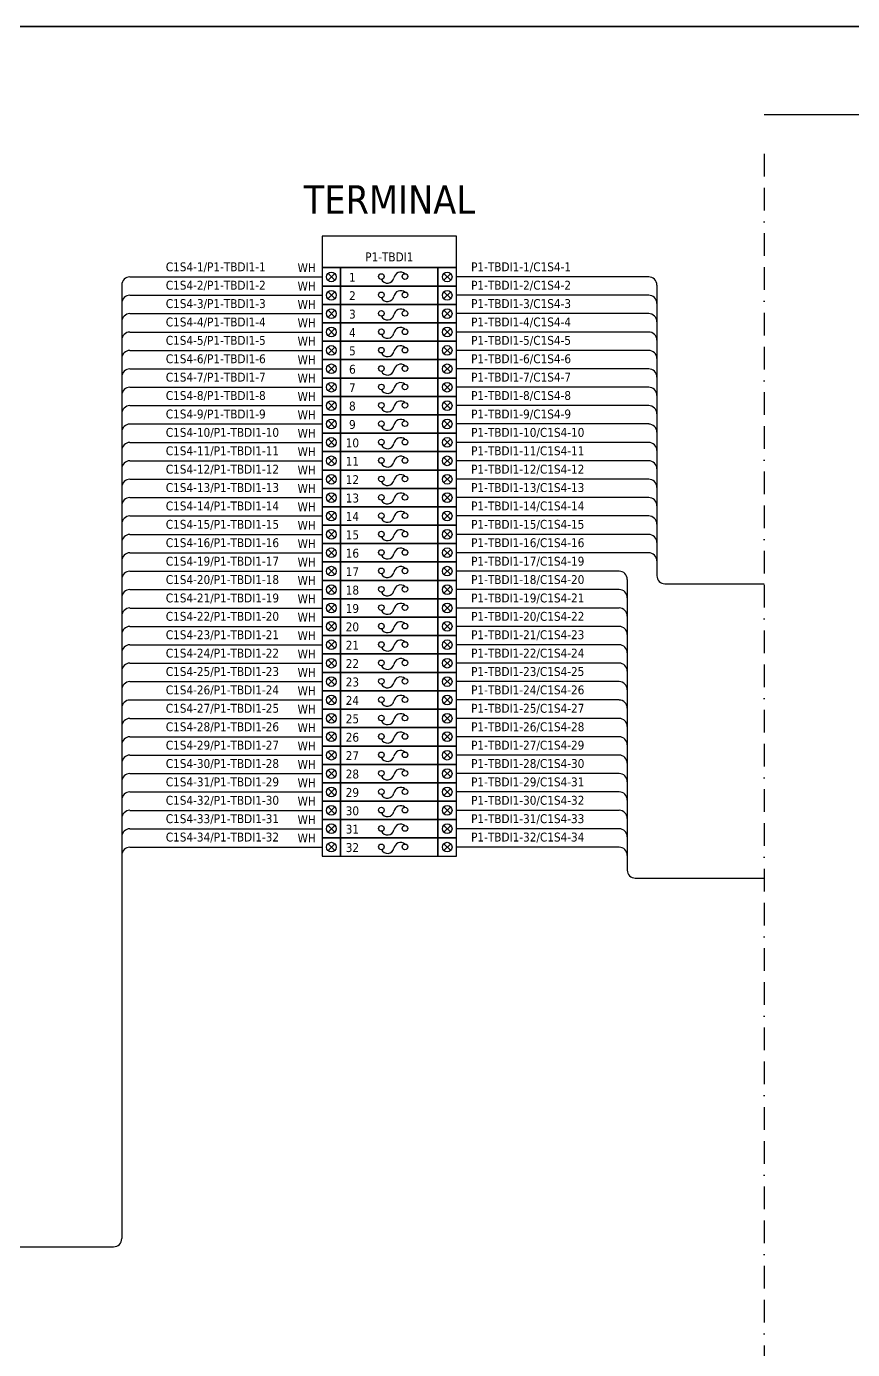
# Model space of a CAD drawing. Header units: millimetres. Extents: x 0 to 62600, y 0 to 14837.
# Drawn here: x 18065 to 18990, y 13239 to 14721 of the extents above; entities that cross this region are included whole.
import ezdxf
from ezdxf.enums import TextEntityAlignment as Align

# ---------------------------------------------------------------- set-up
doc = ezdxf.new("R2010")
doc.units = ezdxf.units.MM
doc.linetypes.add('BORDERX2', pattern=[88.9, 25.4, -12.7, 25.4, -12.7, 0, -12.7])
doc.layers.add('HELPPOINT', color=7, linetype='Continuous')
doc.layers.add('x01001-FrameArea', color=2, linetype='BORDERX2')
doc.layers.add('IE-WIRE', color=7, linetype='Continuous', lineweight=25)
doc.layers.add('power', color=7, linetype='Continuous', lineweight=25)
doc.styles.add('Tahoma', font='')
doc.styles.get('Tahoma').set_extended_font_data('Tahoma')

msp = doc.modelspace()

# ---------------------------------------------------------------- linework, layer by layer
msp.add_line((18891.4, 14622.6), (19668.1, 14622.6))
at = {"color": 1, "ltscale": 25.4}
for p, q in [((18410.4, 14444.4), (18402.8, 14436.7)), ((18402.8, 14444.4), (18410.4, 14436.7)), ((18532.5, 14444.4), (18540.2, 14436.7)), ((18540.2, 14444.4), (18532.5, 14436.7)), ((18410.4, 14423.8), (18402.8, 14416.1)), ((18402.8, 14423.8), (18410.4, 14416.1)), ((18532.5, 14423.8), (18540.2, 14416.1)), ((18540.2, 14423.8), (18532.5, 14416.1)), ((18410.4, 14403.2), (18402.8, 14395.5)), ((18402.8, 14403.2), (18410.4, 14395.5)), ((18532.5, 14403.2), (18540.2, 14395.5)), ((18540.2, 14403.2), (18532.5, 14395.5)), ((18410.4, 14382.5), (18402.8, 14374.9)), ((18402.8, 14382.5), (18410.4, 14374.9)), ((18532.5, 14382.5), (18540.2, 14374.9)), ((18540.2, 14382.5), (18532.5, 14374.9)), ((18410.4, 14361.9), (18402.8, 14354.3)), ((18402.8, 14361.9), (18410.4, 14354.3)), ((18532.5, 14361.9), (18540.2, 14354.3)), ((18540.2, 14361.9), (18532.5, 14354.3)), ((18410.4, 14341.3), (18402.8, 14333.7)), ((18402.8, 14341.3), (18410.4, 14333.7)), ((18532.5, 14341.3), (18540.2, 14333.7)), ((18540.2, 14341.3), (18532.5, 14333.7)), ((18410.4, 14320.7), (18402.8, 14313)), ((18402.8, 14320.7), (18410.4, 14313)), ((18532.5, 14320.7), (18540.2, 14313)), ((18540.2, 14320.7), (18532.5, 14313)), ((18410.4, 14300.1), (18402.8, 14292.4)), ((18402.8, 14300.1), (18410.4, 14292.4)), ((18532.5, 14300.1), (18540.2, 14292.4)), ((18540.2, 14300.1), (18532.5, 14292.4)), ((18410.4, 14279.5), (18402.8, 14271.8)), ((18402.8, 14279.5), (18410.4, 14271.8)), ((18532.5, 14279.5), (18540.2, 14271.8)), ((18540.2, 14279.5), (18532.5, 14271.8)), ((18410.4, 14258.9), (18402.8, 14251.2)), ((18402.8, 14258.9), (18410.4, 14251.2)), ((18532.5, 14258.9), (18540.2, 14251.2)), ((18540.2, 14258.9), (18532.5, 14251.2)), ((18410.4, 14238.3), (18402.8, 14230.6)), ((18402.8, 14238.3), (18410.4, 14230.6)), ((18532.5, 14238.3), (18540.2, 14230.6)), ((18540.2, 14238.3), (18532.5, 14230.6)), ((18410.4, 14217.7), (18402.8, 14210)), ((18402.8, 14217.7), (18410.4, 14210)), ((18532.5, 14217.7), (18540.2, 14210)), ((18540.2, 14217.7), (18532.5, 14210)), ((18410.4, 14197), (18402.8, 14189.4)), ((18402.8, 14197), (18410.4, 14189.4)), ((18532.5, 14197), (18540.2, 14189.4)), ((18540.2, 14197), (18532.5, 14189.4)), ((18410.4, 14176.4), (18402.8, 14168.8)), ((18402.8, 14176.4), (18410.4, 14168.8)), ((18532.5, 14176.4), (18540.2, 14168.8)), ((18540.2, 14176.4), (18532.5, 14168.8)), ((18410.4, 14155.8), (18402.8, 14148.1)), ((18402.8, 14155.8), (18410.4, 14148.1)), ((18532.5, 14155.8), (18540.2, 14148.1)), ((18540.2, 14155.8), (18532.5, 14148.1)), ((18410.4, 14135.2), (18402.8, 14127.5)), ((18402.8, 14135.2), (18410.4, 14127.5)), ((18532.5, 14135.2), (18540.2, 14127.5)), ((18540.2, 14135.2), (18532.5, 14127.5)), ((18410.4, 14114.6), (18402.8, 14106.9)), ((18402.8, 14114.6), (18410.4, 14106.9)), ((18532.5, 14114.6), (18540.2, 14106.9)), ((18540.2, 14114.6), (18532.5, 14106.9)), ((18410.4, 14094), (18402.8, 14086.3)), ((18402.8, 14094), (18410.4, 14086.3)), ((18532.5, 14094), (18540.2, 14086.3)), ((18540.2, 14094), (18532.5, 14086.3)), ((18410.4, 14073.4), (18402.8, 14065.7)), ((18402.8, 14073.4), (18410.4, 14065.7)), ((18532.5, 14073.4), (18540.2, 14065.7)), ((18540.2, 14073.4), (18532.5, 14065.7)), ((18410.4, 14052.8), (18402.8, 14045.1)), ((18402.8, 14052.8), (18410.4, 14045.1)), ((18532.5, 14052.8), (18540.2, 14045.1)), ((18540.2, 14052.8), (18532.5, 14045.1)), ((18410.4, 14032.1), (18402.8, 14024.5)), ((18402.8, 14032.1), (18410.4, 14024.5)), ((18532.5, 14032.1), (18540.2, 14024.5)), ((18540.2, 14032.1), (18532.5, 14024.5)), ((18410.4, 14011.5), (18402.8, 14003.9)), ((18402.8, 14011.5), (18410.4, 14003.9)), ((18532.5, 14011.5), (18540.2, 14003.9)), ((18540.2, 14011.5), (18532.5, 14003.9)), ((18410.4, 13990.9), (18402.8, 13983.3)), ((18402.8, 13990.9), (18410.4, 13983.3)), ((18532.5, 13990.9), (18540.2, 13983.3)), ((18540.2, 13990.9), (18532.5, 13983.3)), ((18410.4, 13970.3), (18402.8, 13962.6)), ((18402.8, 13970.3), (18410.4, 13962.6)), ((18532.5, 13970.3), (18540.2, 13962.6)), ((18540.2, 13970.3), (18532.5, 13962.6)), ((18410.4, 13949.7), (18402.8, 13942)), ((18402.8, 13949.7), (18410.4, 13942)), ((18532.5, 13949.7), (18540.2, 13942)), ((18540.2, 13949.7), (18532.5, 13942)), ((18410.4, 13929.1), (18402.8, 13921.4)), ((18402.8, 13929.1), (18410.4, 13921.4)), ((18532.5, 13929.1), (18540.2, 13921.4)), ((18540.2, 13929.1), (18532.5, 13921.4)), ((18410.4, 13908.5), (18402.8, 13900.8)), ((18402.8, 13908.5), (18410.4, 13900.8)), ((18532.5, 13908.5), (18540.2, 13900.8)), ((18540.2, 13908.5), (18532.5, 13900.8)), ((18410.4, 13887.9), (18402.8, 13880.2)), ((18402.8, 13887.9), (18410.4, 13880.2)), ((18532.5, 13887.9), (18540.2, 13880.2)), ((18540.2, 13887.9), (18532.5, 13880.2)), ((18410.4, 13867.3), (18402.8, 13859.6)), ((18402.8, 13867.3), (18410.4, 13859.6)), ((18532.5, 13867.3), (18540.2, 13859.6)), ((18540.2, 13867.3), (18532.5, 13859.6)), ((18410.4, 13846.6), (18402.8, 13839)), ((18402.8, 13846.6), (18410.4, 13839)), ((18532.5, 13846.6), (18540.2, 13839)), ((18540.2, 13846.6), (18532.5, 13839)), ((18410.4, 13826), (18402.8, 13818.4)), ((18402.8, 13826), (18410.4, 13818.4)), ((18532.5, 13826), (18540.2, 13818.4)), ((18540.2, 13826), (18532.5, 13818.4)), ((18410.4, 13805.4), (18402.8, 13797.7)), ((18402.8, 13805.4), (18410.4, 13797.7)), ((18532.5, 13805.4), (18540.2, 13797.7)), ((18540.2, 13805.4), (18532.5, 13797.7))]:
    msp.add_line(p, q, dxfattribs=at)
at = {"color": 4, "ltscale": 25.4}
msp.add_lwpolyline([(18396.3, 14450.9), (18546.6, 14450.9), (18546.6, 14486.1), (18396.3, 14486.1)], close=True, dxfattribs=at)
at = {"color": 1, "ltscale": 25.4}
for points in [[(18396.3, 14430.2), (18416.9, 14430.2), (18416.9, 14450.9), (18396.3, 14450.9)], [(18416.9, 14430.2), (18526, 14430.2), (18526, 14450.9), (18416.9, 14450.9)], [(18526, 14430.2), (18546.6, 14430.2), (18546.6, 14450.9), (18526, 14450.9)], [(18396.3, 14409.6), (18416.9, 14409.6), (18416.9, 14430.2), (18396.3, 14430.2)], [(18416.9, 14409.6), (18526, 14409.6), (18526, 14430.2), (18416.9, 14430.2)], [(18526, 14409.6), (18546.6, 14409.6), (18546.6, 14430.2), (18526, 14430.2)], [(18396.3, 14389), (18416.9, 14389), (18416.9, 14409.6), (18396.3, 14409.6)], [(18416.9, 14389), (18526, 14389), (18526, 14409.6), (18416.9, 14409.6)], [(18526, 14389), (18546.6, 14389), (18546.6, 14409.6), (18526, 14409.6)], [(18396.3, 14368.4), (18416.9, 14368.4), (18416.9, 14389), (18396.3, 14389)], [(18416.9, 14368.4), (18526, 14368.4), (18526, 14389), (18416.9, 14389)], [(18526, 14368.4), (18546.6, 14368.4), (18546.6, 14389), (18526, 14389)], [(18396.3, 14347.8), (18416.9, 14347.8), (18416.9, 14368.4), (18396.3, 14368.4)], [(18416.9, 14347.8), (18526, 14347.8), (18526, 14368.4), (18416.9, 14368.4)], [(18526, 14347.8), (18546.6, 14347.8), (18546.6, 14368.4), (18526, 14368.4)], [(18396.3, 14327.2), (18416.9, 14327.2), (18416.9, 14347.8), (18396.3, 14347.8)], [(18416.9, 14327.2), (18526, 14327.2), (18526, 14347.8), (18416.9, 14347.8)], [(18526, 14327.2), (18546.6, 14327.2), (18546.6, 14347.8), (18526, 14347.8)], [(18396.3, 14306.6), (18416.9, 14306.6), (18416.9, 14327.2), (18396.3, 14327.2)], [(18416.9, 14306.6), (18526, 14306.6), (18526, 14327.2), (18416.9, 14327.2)], [(18526, 14306.6), (18546.6, 14306.6), (18546.6, 14327.2), (18526, 14327.2)], [(18396.3, 14286), (18416.9, 14286), (18416.9, 14306.6), (18396.3, 14306.6)], [(18416.9, 14286), (18526, 14286), (18526, 14306.6), (18416.9, 14306.6)], [(18526, 14286), (18546.6, 14286), (18546.6, 14306.6), (18526, 14306.6)], [(18396.3, 14265.3), (18416.9, 14265.3), (18416.9, 14286), (18396.3, 14286)], [(18416.9, 14265.3), (18526, 14265.3), (18526, 14286), (18416.9, 14286)], [(18526, 14265.3), (18546.6, 14265.3), (18546.6, 14286), (18526, 14286)], [(18396.3, 14244.7), (18416.9, 14244.7), (18416.9, 14265.3), (18396.3, 14265.3)], [(18416.9, 14244.7), (18526, 14244.7), (18526, 14265.3), (18416.9, 14265.3)], [(18526, 14244.7), (18546.6, 14244.7), (18546.6, 14265.3), (18526, 14265.3)], [(18396.3, 14224.1), (18416.9, 14224.1), (18416.9, 14244.7), (18396.3, 14244.7)], [(18416.9, 14224.1), (18526, 14224.1), (18526, 14244.7), (18416.9, 14244.7)], [(18526, 14224.1), (18546.6, 14224.1), (18546.6, 14244.7), (18526, 14244.7)], [(18396.3, 14203.5), (18416.9, 14203.5), (18416.9, 14224.1), (18396.3, 14224.1)], [(18416.9, 14203.5), (18526, 14203.5), (18526, 14224.1), (18416.9, 14224.1)], [(18526, 14203.5), (18546.6, 14203.5), (18546.6, 14224.1), (18526, 14224.1)], [(18396.3, 14182.9), (18416.9, 14182.9), (18416.9, 14203.5), (18396.3, 14203.5)], [(18416.9, 14182.9), (18526, 14182.9), (18526, 14203.5), (18416.9, 14203.5)], [(18526, 14182.9), (18546.6, 14182.9), (18546.6, 14203.5), (18526, 14203.5)], [(18396.3, 14162.3), (18416.9, 14162.3), (18416.9, 14182.9), (18396.3, 14182.9)], [(18416.9, 14162.3), (18526, 14162.3), (18526, 14182.9), (18416.9, 14182.9)], [(18526, 14162.3), (18546.6, 14162.3), (18546.6, 14182.9), (18526, 14182.9)], [(18396.3, 14141.7), (18416.9, 14141.7), (18416.9, 14162.3), (18396.3, 14162.3)], [(18416.9, 14141.7), (18526, 14141.7), (18526, 14162.3), (18416.9, 14162.3)], [(18526, 14141.7), (18546.6, 14141.7), (18546.6, 14162.3), (18526, 14162.3)], [(18396.3, 14121.1), (18416.9, 14121.1), (18416.9, 14141.7), (18396.3, 14141.7)], [(18416.9, 14121.1), (18526, 14121.1), (18526, 14141.7), (18416.9, 14141.7)], [(18526, 14121.1), (18546.6, 14121.1), (18546.6, 14141.7), (18526, 14141.7)], [(18396.3, 14100.5), (18416.9, 14100.5), (18416.9, 14121.1), (18396.3, 14121.1)], [(18416.9, 14100.5), (18526, 14100.5), (18526, 14121.1), (18416.9, 14121.1)], [(18526, 14100.5), (18546.6, 14100.5), (18546.6, 14121.1), (18526, 14121.1)], [(18396.3, 14079.8), (18416.9, 14079.8), (18416.9, 14100.5), (18396.3, 14100.5)], [(18416.9, 14079.8), (18526, 14079.8), (18526, 14100.5), (18416.9, 14100.5)], [(18526, 14079.8), (18546.6, 14079.8), (18546.6, 14100.5), (18526, 14100.5)], [(18396.3, 14059.2), (18416.9, 14059.2), (18416.9, 14079.8), (18396.3, 14079.8)], [(18416.9, 14059.2), (18526, 14059.2), (18526, 14079.8), (18416.9, 14079.8)], [(18526, 14059.2), (18546.6, 14059.2), (18546.6, 14079.8), (18526, 14079.8)], [(18396.3, 14038.6), (18416.9, 14038.6), (18416.9, 14059.2), (18396.3, 14059.2)], [(18416.9, 14038.6), (18526, 14038.6), (18526, 14059.2), (18416.9, 14059.2)], [(18526, 14038.6), (18546.6, 14038.6), (18546.6, 14059.2), (18526, 14059.2)], [(18396.3, 14018), (18416.9, 14018), (18416.9, 14038.6), (18396.3, 14038.6)], [(18416.9, 14018), (18526, 14018), (18526, 14038.6), (18416.9, 14038.6)], [(18526, 14018), (18546.6, 14018), (18546.6, 14038.6), (18526, 14038.6)], [(18396.3, 13997.4), (18416.9, 13997.4), (18416.9, 14018), (18396.3, 14018)], [(18416.9, 13997.4), (18526, 13997.4), (18526, 14018), (18416.9, 14018)], [(18526, 13997.4), (18546.6, 13997.4), (18546.6, 14018), (18526, 14018)], [(18396.3, 13976.8), (18416.9, 13976.8), (18416.9, 13997.4), (18396.3, 13997.4)], [(18416.9, 13976.8), (18526, 13976.8), (18526, 13997.4), (18416.9, 13997.4)], [(18526, 13976.8), (18546.6, 13976.8), (18546.6, 13997.4), (18526, 13997.4)], [(18396.3, 13956.2), (18416.9, 13956.2), (18416.9, 13976.8), (18396.3, 13976.8)], [(18416.9, 13956.2), (18526, 13956.2), (18526, 13976.8), (18416.9, 13976.8)], [(18526, 13956.2), (18546.6, 13956.2), (18546.6, 13976.8), (18526, 13976.8)], [(18396.3, 13935.6), (18416.9, 13935.6), (18416.9, 13956.2), (18396.3, 13956.2)], [(18416.9, 13935.6), (18526, 13935.6), (18526, 13956.2), (18416.9, 13956.2)], [(18526, 13935.6), (18546.6, 13935.6), (18546.6, 13956.2), (18526, 13956.2)], [(18396.3, 13914.9), (18416.9, 13914.9), (18416.9, 13935.6), (18396.3, 13935.6)], [(18416.9, 13914.9), (18526, 13914.9), (18526, 13935.6), (18416.9, 13935.6)], [(18526, 13914.9), (18546.6, 13914.9), (18546.6, 13935.6), (18526, 13935.6)], [(18396.3, 13894.3), (18416.9, 13894.3), (18416.9, 13914.9), (18396.3, 13914.9)], [(18416.9, 13894.3), (18526, 13894.3), (18526, 13914.9), (18416.9, 13914.9)], [(18526, 13894.3), (18546.6, 13894.3), (18546.6, 13914.9), (18526, 13914.9)], [(18396.3, 13873.7), (18416.9, 13873.7), (18416.9, 13894.3), (18396.3, 13894.3)], [(18416.9, 13873.7), (18526, 13873.7), (18526, 13894.3), (18416.9, 13894.3)], [(18526, 13873.7), (18546.6, 13873.7), (18546.6, 13894.3), (18526, 13894.3)], [(18396.3, 13853.1), (18416.9, 13853.1), (18416.9, 13873.7), (18396.3, 13873.7)], [(18416.9, 13853.1), (18526, 13853.1), (18526, 13873.7), (18416.9, 13873.7)], [(18526, 13853.1), (18546.6, 13853.1), (18546.6, 13873.7), (18526, 13873.7)], [(18396.3, 13832.5), (18416.9, 13832.5), (18416.9, 13853.1), (18396.3, 13853.1)], [(18416.9, 13832.5), (18526, 13832.5), (18526, 13853.1), (18416.9, 13853.1)], [(18526, 13832.5), (18546.6, 13832.5), (18546.6, 13853.1), (18526, 13853.1)], [(18396.3, 13811.9), (18416.9, 13811.9), (18416.9, 13832.5), (18396.3, 13832.5)], [(18416.9, 13811.9), (18526, 13811.9), (18526, 13832.5), (18416.9, 13832.5)], [(18526, 13811.9), (18546.6, 13811.9), (18546.6, 13832.5), (18526, 13832.5)], [(18396.3, 13791.3), (18416.9, 13791.3), (18416.9, 13811.9), (18396.3, 13811.9)], [(18416.9, 13791.3), (18526, 13791.3), (18526, 13811.9), (18416.9, 13811.9)], [(18526, 13791.3), (18546.6, 13791.3), (18546.6, 13811.9), (18526, 13811.9)]]:
    msp.add_lwpolyline(points, close=True, dxfattribs=at)
for centre in [(18406.6, 14440.5), (18536.3, 14440.5), (18406.6, 14419.9), (18536.3, 14419.9), (18406.6, 14399.3), (18536.3, 14399.3), (18406.6, 14378.7), (18536.3, 14378.7), (18406.6, 14358.1), (18536.3, 14358.1), (18406.6, 14337.5), (18536.3, 14337.5), (18406.6, 14316.9), (18536.3, 14316.9), (18406.6, 14296.3), (18536.3, 14296.3), (18406.6, 14275.7), (18536.3, 14275.7), (18406.6, 14255), (18536.3, 14255), (18406.6, 14234.4), (18536.3, 14234.4), (18406.6, 14213.8), (18536.3, 14213.8), (18406.6, 14193.2), (18536.3, 14193.2), (18406.6, 14172.6), (18536.3, 14172.6), (18406.6, 14152), (18536.3, 14152), (18406.6, 14131.4), (18536.3, 14131.4), (18406.6, 14110.8), (18536.3, 14110.8), (18406.6, 14090.1), (18536.3, 14090.1), (18406.6, 14069.5), (18536.3, 14069.5), (18406.6, 14048.9), (18536.3, 14048.9), (18406.6, 14028.3), (18536.3, 14028.3), (18406.6, 14007.7), (18536.3, 14007.7), (18406.6, 13987.1), (18536.3, 13987.1), (18406.6, 13966.5), (18536.3, 13966.5), (18406.6, 13945.9), (18536.3, 13945.9), (18406.6, 13925.3), (18536.3, 13925.3), (18406.6, 13904.6), (18536.3, 13904.6), (18406.6, 13884), (18536.3, 13884), (18406.6, 13863.4), (18536.3, 13863.4), (18406.6, 13842.8), (18536.3, 13842.8), (18406.6, 13822.2), (18536.3, 13822.2), (18406.6, 13801.6), (18536.3, 13801.6)]:
    msp.add_circle(centre, 5.42, dxfattribs=at)
at = {"layer": 'HELPPOINT', "color": 4, "lineweight": 35}
msp.add_line((16773.2, 14721.1), (20666.5, 14721.1), dxfattribs=at)
msp.add_line((16773.2, 14721.1), (20666.5, 14721.1), dxfattribs=at)
at = {"layer": 'IE-WIRE', "color": 4, "ltscale": 25.4}
for p, q in [((18180.9, 14440.5), (18396.3, 14440.5)), ((18762, 14440.5), (18546.6, 14440.5)), ((18171.8, 14431.4), (18171.8, 13363)), ((18771.1, 14431.4), (18771.1, 14105.7)), ((18180.9, 14419.9), (18396.3, 14419.9)), ((18762, 14419.9), (18546.6, 14419.9)), ((18180.9, 14399.3), (18396.3, 14399.3)), ((18762, 14399.3), (18546.6, 14399.3)), ((18180.9, 14378.7), (18396.3, 14378.7)), ((18762, 14378.7), (18546.6, 14378.7)), ((18180.9, 14358.1), (18396.3, 14358.1)), ((18762, 14358.1), (18546.6, 14358.1)), ((18180.9, 14337.5), (18396.3, 14337.5)), ((18762, 14337.5), (18546.6, 14337.5)), ((18180.9, 14316.9), (18396.3, 14316.9)), ((18762, 14316.9), (18546.6, 14316.9)), ((18180.9, 14296.3), (18396.3, 14296.3)), ((18762, 14296.3), (18546.6, 14296.3)), ((18180.9, 14275.7), (18396.3, 14275.7)), ((18762, 14275.7), (18546.6, 14275.7)), ((18180.9, 14255), (18396.3, 14255)), ((18762, 14255), (18546.6, 14255)), ((18180.9, 14234.4), (18396.3, 14234.4)), ((18762, 14234.4), (18546.6, 14234.4)), ((18180.9, 14213.8), (18396.3, 14213.8)), ((18762, 14213.8), (18546.6, 14213.8)), ((18180.9, 14193.2), (18396.3, 14193.2)), ((18762, 14193.2), (18546.6, 14193.2)), ((18180.9, 14172.6), (18396.3, 14172.6)), ((18762, 14172.6), (18546.6, 14172.6)), ((18180.9, 14152), (18396.3, 14152)), ((18762, 14152), (18546.6, 14152)), ((18180.9, 14131.4), (18396.3, 14131.4)), ((18762, 14131.4), (18546.6, 14131.4)), ((18180.9, 14110.8), (18396.3, 14110.8)), ((18728.9, 14110.8), (18546.6, 14110.8)), ((18738, 14101.6), (18738, 13775.9)), ((18180.9, 14090.1), (18396.3, 14090.1)), ((18728.9, 14090.1), (18546.6, 14090.1)), ((18180.9, 14069.5), (18396.3, 14069.5)), ((18728.9, 14069.5), (18546.6, 14069.5)), ((18180.9, 14048.9), (18396.3, 14048.9)), ((18728.9, 14048.9), (18546.6, 14048.9)), ((18180.9, 14028.3), (18396.3, 14028.3)), ((18728.9, 14028.3), (18546.6, 14028.3)), ((18180.9, 14007.7), (18396.3, 14007.7)), ((18728.9, 14007.7), (18546.6, 14007.7)), ((18180.9, 13987.1), (18396.3, 13987.1)), ((18728.9, 13987.1), (18546.6, 13987.1)), ((18180.9, 13966.5), (18396.3, 13966.5)), ((18728.9, 13966.5), (18546.6, 13966.5)), ((18180.9, 13945.9), (18396.3, 13945.9)), ((18728.9, 13945.9), (18546.6, 13945.9)), ((18180.9, 13925.3), (18396.3, 13925.3)), ((18728.9, 13925.3), (18546.6, 13925.3)), ((18180.9, 13904.6), (18396.3, 13904.6)), ((18728.9, 13904.6), (18546.6, 13904.6)), ((18180.9, 13884), (18396.3, 13884)), ((18728.9, 13884), (18546.6, 13884)), ((18180.9, 13863.4), (18396.3, 13863.4)), ((18728.9, 13863.4), (18546.6, 13863.4)), ((18180.9, 13842.8), (18396.3, 13842.8)), ((18728.9, 13842.8), (18546.6, 13842.8)), ((18180.9, 13822.2), (18396.3, 13822.2)), ((18728.9, 13822.2), (18546.6, 13822.2)), ((18180.9, 13801.6), (18396.3, 13801.6)), ((18728.9, 13801.6), (18546.6, 13801.6))]:
    msp.add_line(p, q, dxfattribs=at)
at = {"layer": 'IE-WIRE', "color": 4}
for p, q in [((18780.1, 14096.7), (18891.4, 14096.7)), ((18747, 13766.9), (18891.4, 13766.9)), ((17121.3, 13353.9), (18162.6, 13353.9))]:
    msp.add_line(p, q, dxfattribs=at)
at = {"layer": 'IE-WIRE', "color": 4, "ltscale": 25.4}
for centre, start, end in [((18180.9, 14431.4), 90, 180), ((18762, 14431.4), 0, 90), ((18180.9, 14410.8), 90, 180), ((18762, 14410.8), 0, 90), ((18180.9, 14390.2), 90, 180), ((18762, 14390.2), 0, 90), ((18180.9, 14369.6), 90, 180), ((18762, 14369.6), 0, 90), ((18180.9, 14349), 90, 180), ((18762, 14349), 0, 90), ((18180.9, 14328.3), 90, 180), ((18762, 14328.3), 0, 90), ((18180.9, 14307.7), 90, 180), ((18762, 14307.7), 0, 90), ((18180.9, 14287.1), 90, 180), ((18762, 14287.1), 0, 90), ((18180.9, 14266.5), 90, 180), ((18762, 14266.5), 0, 90), ((18180.9, 14245.9), 90, 180), ((18762, 14245.9), 0, 90), ((18180.9, 14225.3), 90, 180), ((18762, 14225.3), 0, 90), ((18180.9, 14204.7), 90, 180), ((18762, 14204.7), 0, 90), ((18180.9, 14184.1), 90, 180), ((18762, 14184.1), 0, 90), ((18180.9, 14163.5), 90, 180), ((18762, 14163.5), 0, 90), ((18180.9, 14142.8), 90, 180), ((18762, 14142.8), 0, 90), ((18180.9, 14122.2), 90, 180), ((18762, 14122.2), 0, 90), ((18180.9, 14101.6), 90, 180), ((18728.9, 14101.6), 0, 90), ((18180.9, 14081), 90, 180), ((18728.9, 14081), 0, 90), ((18180.9, 14060.4), 90, 180), ((18728.9, 14060.4), 0, 90), ((18180.9, 14039.8), 90, 180), ((18728.9, 14039.8), 0, 90), ((18180.9, 14019.2), 90, 180), ((18728.9, 14019.2), 0, 90), ((18180.9, 13998.6), 90, 180), ((18728.9, 13998.6), 0, 90), ((18180.9, 13977.9), 90, 180), ((18728.9, 13977.9), 0, 90), ((18180.9, 13957.3), 90, 180), ((18728.9, 13957.3), 0, 90), ((18180.9, 13936.7), 90, 180), ((18728.9, 13936.7), 0, 90), ((18180.9, 13916.1), 90, 180), ((18728.9, 13916.1), 0, 90), ((18180.9, 13895.5), 90, 180), ((18728.9, 13895.5), 0, 90), ((18180.9, 13874.9), 90, 180), ((18728.9, 13874.9), 0, 90), ((18180.9, 13854.3), 90, 180), ((18728.9, 13854.3), 0, 90), ((18180.9, 13833.7), 90, 180), ((18728.9, 13833.7), 0, 90), ((18180.9, 13813.1), 90, 180), ((18728.9, 13813.1), 0, 90), ((18180.9, 13792.4), 90, 180), ((18728.9, 13792.4), 0, 90)]:
    msp.add_arc(centre, 9.14, start, end, dxfattribs=at)
at = {"layer": 'IE-WIRE', "color": 4}
for centre, radius, start, end in [((18780.1, 14105.7), 8.96, 180, 270), ((18747, 13775.9), 8.96, 180, 270), ((18162.6, 13363), 9.14, 270, 0)]:
    msp.add_arc(centre, radius, start, end, dxfattribs=at)
at = {"layer": 'power', "color": 1, "ltscale": 25.4}
for centre in [(18462.6, 14440.9), (18489, 14440.9), (18462.6, 14420.3), (18489, 14420.3), (18462.6, 14399.6), (18489, 14399.6), (18462.6, 14379), (18489, 14379), (18462.6, 14358.4), (18489, 14358.4), (18462.6, 14337.8), (18489, 14337.8), (18462.6, 14317.2), (18489, 14317.2), (18462.6, 14296.6), (18489, 14296.6), (18462.6, 14276), (18489, 14276), (18462.6, 14255.4), (18489, 14255.4), (18462.6, 14234.8), (18489, 14234.8), (18462.6, 14214.1), (18489, 14214.1), (18462.6, 14193.5), (18489, 14193.5), (18462.6, 14172.9), (18489, 14172.9), (18462.6, 14152.3), (18489, 14152.3), (18462.6, 14131.7), (18489, 14131.7), (18462.6, 14111.1), (18489, 14111.1), (18462.6, 14090.5), (18489, 14090.5), (18462.6, 14069.9), (18489, 14069.9), (18462.6, 14049.2), (18489, 14049.2), (18462.6, 14028.6), (18489, 14028.6), (18462.6, 14008), (18489, 14008), (18462.6, 13987.4), (18489, 13987.4), (18462.6, 13966.8), (18489, 13966.8), (18462.6, 13946.2), (18489, 13946.2), (18462.6, 13925.6), (18489, 13925.6), (18462.6, 13905), (18489, 13905), (18462.6, 13884.3), (18489, 13884.3), (18462.6, 13863.7), (18489, 13863.7), (18462.6, 13843.1), (18489, 13843.1), (18462.6, 13822.5), (18489, 13822.5), (18462.6, 13801.9), (18489, 13801.9)]:
    msp.add_circle(centre, 3.16, dxfattribs=at)
for centre, radius, start, end in [((18469.3, 14441), 7.52, 206.1634, 346.0383), ((18484.2, 14438.1), 7.66, 51.1309, 171.3254), ((18484.2, 14417.4), 7.66, 51.1309, 171.3254), ((18469.3, 14420.4), 7.52, 206.1634, 346.0383), ((18469.3, 14399.8), 7.52, 206.1634, 346.0383), ((18484.2, 14396.8), 7.66, 51.1309, 171.3254), ((18484.2, 14376.2), 7.66, 51.1309, 171.3254), ((18469.3, 14379.2), 7.52, 206.1634, 346.0383), ((18469.3, 14358.6), 7.52, 206.1634, 346.0383), ((18484.2, 14355.6), 7.66, 51.1309, 171.3254), ((18469.3, 14338), 7.52, 206.1634, 346.0383), ((18484.2, 14335), 7.66, 51.1309, 171.3254), ((18484.2, 14314.4), 7.66, 51.1309, 171.3254), ((18469.3, 14317.4), 7.52, 206.1634, 346.0383), ((18469.3, 14296.7), 7.52, 206.1634, 346.0383), ((18484.2, 14293.8), 7.66, 51.1309, 171.3254), ((18484.2, 14273.2), 7.66, 51.1309, 171.3254), ((18469.3, 14276.1), 7.52, 206.1634, 346.0383), ((18469.3, 14255.5), 7.52, 206.1634, 346.0383), ((18484.2, 14252.6), 7.66, 51.1309, 171.3254), ((18469.3, 14234.9), 7.52, 206.1634, 346.0383), ((18484.2, 14231.9), 7.66, 51.1309, 171.3254), ((18484.2, 14211.3), 7.66, 51.1309, 171.3254), ((18469.3, 14214.3), 7.52, 206.1634, 346.0383), ((18469.3, 14193.7), 7.52, 206.1634, 346.0383), ((18484.2, 14190.7), 7.66, 51.1309, 171.3254), ((18484.2, 14170.1), 7.66, 51.1309, 171.3254), ((18469.3, 14173.1), 7.52, 206.1634, 346.0383), ((18484.2, 14149.5), 7.66, 51.1309, 171.3254), ((18469.3, 14152.5), 7.52, 206.1634, 346.0383), ((18469.3, 14131.9), 7.52, 206.1634, 346.0383), ((18484.2, 14128.9), 7.66, 51.1309, 171.3254), ((18484.2, 14108.3), 7.66, 51.1309, 171.3254), ((18469.3, 14111.2), 7.52, 206.1634, 346.0383), ((18469.3, 14090.6), 7.52, 206.1634, 346.0383), ((18484.2, 14087.7), 7.66, 51.1309, 171.3254), ((18469.3, 14070), 7.52, 206.1634, 346.0383), ((18484.2, 14067), 7.66, 51.1309, 171.3254), ((18484.2, 14046.4), 7.66, 51.1309, 171.3254), ((18469.3, 14049.4), 7.52, 206.1634, 346.0383), ((18469.3, 14028.8), 7.52, 206.1634, 346.0383), ((18484.2, 14025.8), 7.66, 51.1309, 171.3254), ((18484.2, 14005.2), 7.66, 51.1309, 171.3254), ((18469.3, 14008.2), 7.52, 206.1634, 346.0383), ((18469.3, 13987.6), 7.52, 206.1634, 346.0383), ((18484.2, 13984.6), 7.66, 51.1309, 171.3254), ((18469.3, 13967), 7.52, 206.1634, 346.0383), ((18484.2, 13964), 7.66, 51.1309, 171.3254), ((18484.2, 13943.4), 7.66, 51.1309, 171.3254), ((18469.3, 13946.3), 7.52, 206.1634, 346.0383), ((18469.3, 13925.7), 7.52, 206.1634, 346.0383), ((18484.2, 13922.8), 7.66, 51.1309, 171.3254), ((18484.2, 13902.2), 7.66, 51.1309, 171.3254), ((18469.3, 13905.1), 7.52, 206.1634, 346.0383), ((18469.3, 13884.5), 7.52, 206.1634, 346.0383), ((18484.2, 13881.5), 7.66, 51.1309, 171.3254), ((18469.3, 13863.9), 7.52, 206.1634, 346.0383), ((18484.2, 13860.9), 7.66, 51.1309, 171.3254), ((18484.2, 13840.3), 7.66, 51.1309, 171.3254), ((18469.3, 13843.3), 7.52, 206.1634, 346.0383), ((18469.3, 13822.7), 7.52, 206.1634, 346.0383), ((18484.2, 13819.7), 7.66, 51.1309, 171.3254), ((18484.2, 13799.1), 7.66, 51.1309, 171.3254), ((18469.3, 13802.1), 7.52, 206.1634, 346.0383)]:
    msp.add_arc(centre, radius, start, end, dxfattribs=at)
at = {"layer": 'x01001-FrameArea'}
msp.add_line((18891.4, 14578.4), (18891.4, 12491.9), dxfattribs=at)

# ---------------------------------------------------------------- texts
at = {"color": 2, "style": 'Tahoma'}
msp.add_text('TERMINAL', height=32, dxfattribs=at).set_placement((18471.5, 14527.2), align=Align.MIDDLE_CENTER)
at = {"color": 4, "style": 'Tahoma'}
msp.add_text('P1-TBDI1', height=9.95, dxfattribs=at).set_placement((18471.5, 14462.9), align=Align.MIDDLE_CENTER)
for s, height, p in [('C1S4-1/P1-TBDI1-1', 9.949, (18221.1, 14446.8)), ('WH', 9.95, (18368.7, 14445.8)), ('P1-TBDI1-1/C1S4-1', 9.949, (18563.1, 14446.8)), ('C1S4-2/P1-TBDI1-2', 9.949, (18221.1, 14426.2)), ('WH', 9.95, (18368.7, 14425.2)), ('P1-TBDI1-2/C1S4-2', 9.949, (18563.1, 14426.2)), ('C1S4-3/P1-TBDI1-3', 9.949, (18221.1, 14405.6)), ('WH', 9.95, (18368.7, 14404.6)), ('P1-TBDI1-3/C1S4-3', 9.949, (18563.1, 14405.6)), ('C1S4-4/P1-TBDI1-4', 9.949, (18221.1, 14385)), ('WH', 9.95, (18368.7, 14384)), ('P1-TBDI1-4/C1S4-4', 9.949, (18563.1, 14385)), ('C1S4-5/P1-TBDI1-5', 9.949, (18221.1, 14364.4)), ('WH', 9.95, (18368.7, 14363.4)), ('P1-TBDI1-5/C1S4-5', 9.949, (18563.1, 14364.4)), ('C1S4-6/P1-TBDI1-6', 9.949, (18221.1, 14343.8)), ('WH', 9.95, (18368.7, 14342.7)), ('P1-TBDI1-6/C1S4-6', 9.949, (18563.1, 14343.8)), ('C1S4-7/P1-TBDI1-7', 9.949, (18221.1, 14323.2)), ('WH', 9.95, (18368.7, 14322.1)), ('P1-TBDI1-7/C1S4-7', 9.949, (18563.1, 14323.2)), ('C1S4-8/P1-TBDI1-8', 9.949, (18221.1, 14302.6)), ('WH', 9.95, (18368.7, 14301.5)), ('P1-TBDI1-8/C1S4-8', 9.949, (18563.1, 14302.6)), ('C1S4-9/P1-TBDI1-9', 9.949, (18221.1, 14281.9)), ('WH', 9.95, (18368.7, 14280.9)), ('P1-TBDI1-9/C1S4-9', 9.949, (18563.1, 14281.9)), ('C1S4-10/P1-TBDI1-10', 9.949, (18221.1, 14261.3)), ('WH', 9.95, (18368.7, 14260.3)), ('P1-TBDI1-10/C1S4-10', 9.949, (18563.1, 14261.3)), ('C1S4-11/P1-TBDI1-11', 9.949, (18221.1, 14240.7)), ('WH', 9.95, (18368.7, 14239.7)), ('P1-TBDI1-11/C1S4-11', 9.949, (18563.1, 14240.7)), ('C1S4-12/P1-TBDI1-12', 9.949, (18221.1, 14220.1)), ('WH', 9.95, (18368.7, 14219.1)), ('P1-TBDI1-12/C1S4-12', 9.949, (18563.1, 14220.1)), ('C1S4-13/P1-TBDI1-13', 9.949, (18221.1, 14199.5)), ('WH', 9.95, (18368.7, 14198.5)), ('P1-TBDI1-13/C1S4-13', 9.949, (18563.1, 14199.5)), ('C1S4-14/P1-TBDI1-14', 9.949, (18221.1, 14178.9)), ('WH', 9.95, (18368.7, 14177.8)), ('P1-TBDI1-14/C1S4-14', 9.949, (18563.1, 14178.9)), ('C1S4-15/P1-TBDI1-15', 9.949, (18221.1, 14158.3)), ('WH', 9.95, (18368.7, 14157.2)), ('P1-TBDI1-15/C1S4-15', 9.949, (18563.1, 14158.3)), ('C1S4-16/P1-TBDI1-16', 9.949, (18221.1, 14137.7)), ('WH', 9.95, (18368.7, 14136.6)), ('P1-TBDI1-16/C1S4-16', 9.949, (18563.1, 14137.7)), ('C1S4-19/P1-TBDI1-17', 9.949, (18221.1, 14117)), ('P1-TBDI1-17/C1S4-19', 9.949, (18563.1, 14117)), ('WH', 9.95, (18368.7, 14116)), ('C1S4-20/P1-TBDI1-18', 9.949, (18221.1, 14096.4)), ('WH', 9.95, (18368.7, 14095.4)), ('P1-TBDI1-18/C1S4-20', 9.949, (18563.1, 14096.4)), ('C1S4-21/P1-TBDI1-19', 9.949, (18221.1, 14075.8)), ('WH', 9.95, (18368.7, 14074.8)), ('P1-TBDI1-19/C1S4-21', 9.949, (18563.1, 14075.8)), ('C1S4-22/P1-TBDI1-20', 9.949, (18221.1, 14055.2)), ('WH', 9.95, (18368.7, 14054.2)), ('P1-TBDI1-20/C1S4-22', 9.949, (18563.1, 14055.2)), ('C1S4-23/P1-TBDI1-21', 9.949, (18221.1, 14034.6)), ('WH', 9.95, (18368.7, 14033.6)), ('P1-TBDI1-21/C1S4-23', 9.949, (18563.1, 14034.6)), ('C1S4-24/P1-TBDI1-22', 9.949, (18221.1, 14014)), ('P1-TBDI1-22/C1S4-24', 9.949, (18563.1, 14014)), ('WH', 9.95, (18368.7, 14013)), ('C1S4-25/P1-TBDI1-23', 9.949, (18221.1, 13993.4)), ('WH', 9.95, (18368.7, 13992.3)), ('P1-TBDI1-23/C1S4-25', 9.949, (18563.1, 13993.4)), ('C1S4-26/P1-TBDI1-24', 9.949, (18221.1, 13972.8)), ('WH', 9.95, (18368.7, 13971.7)), ('P1-TBDI1-24/C1S4-26', 9.949, (18563.1, 13972.8)), ('C1S4-27/P1-TBDI1-25', 9.949, (18221.1, 13952.2)), ('WH', 9.95, (18368.7, 13951.1)), ('P1-TBDI1-25/C1S4-27', 9.949, (18563.1, 13952.2)), ('C1S4-28/P1-TBDI1-26', 9.949, (18221.1, 13931.5)), ('WH', 9.95, (18368.7, 13930.5)), ('P1-TBDI1-26/C1S4-28', 9.949, (18563.1, 13931.5)), ('C1S4-29/P1-TBDI1-27', 9.949, (18221.1, 13910.9)), ('WH', 9.95, (18368.7, 13909.9)), ('P1-TBDI1-27/C1S4-29', 9.949, (18563.1, 13910.9)), ('C1S4-30/P1-TBDI1-28', 9.949, (18221.1, 13890.3)), ('WH', 9.95, (18368.7, 13889.3)), ('P1-TBDI1-28/C1S4-30', 9.949, (18563.1, 13890.3)), ('C1S4-31/P1-TBDI1-29', 9.949, (18221.1, 13869.7)), ('WH', 9.95, (18368.7, 13868.7)), ('P1-TBDI1-29/C1S4-31', 9.949, (18563.1, 13869.7)), ('C1S4-32/P1-TBDI1-30', 9.949, (18221.1, 13849.1)), ('WH', 9.95, (18368.7, 13848.1)), ('P1-TBDI1-30/C1S4-32', 9.949, (18563.1, 13849.1)), ('C1S4-33/P1-TBDI1-31', 9.949, (18221.1, 13828.5)), ('WH', 9.95, (18368.7, 13827.4)), ('P1-TBDI1-31/C1S4-33', 9.949, (18563.1, 13828.5)), ('C1S4-34/P1-TBDI1-32', 9.949, (18221.1, 13807.9)), ('WH', 9.95, (18368.7, 13806.8)), ('P1-TBDI1-32/C1S4-34', 9.949, (18563.1, 13807.9))]:
    msp.add_text(s, height=height, dxfattribs=at).set_placement(p)
at = {"layer": 'power', "color": 7, "style": 'Tahoma'}
for s, p in [('1', (18430.1, 14440)), ('2', (18430.1, 14419.4)), ('3', (18430.1, 14398.8)), ('4', (18430.1, 14378.2)), ('5', (18430.1, 14357.6)), ('6', (18430.1, 14337)), ('7', (18430.1, 14316.4)), ('8', (18430.1, 14295.8)), ('9', (18430.1, 14275.1)), ('10', (18430.1, 14254.5)), ('11', (18430.1, 14233.9)), ('12', (18430.1, 14213.3)), ('13', (18430.1, 14192.7)), ('14', (18430.1, 14172.1)), ('15', (18430.1, 14151.5)), ('16', (18430.1, 14130.9)), ('17', (18430.1, 14110.2)), ('18', (18430.1, 14089.6)), ('19', (18430.1, 14069)), ('20', (18430.1, 14048.4)), ('21', (18430.1, 14027.8)), ('22', (18430.1, 14007.2)), ('23', (18430.1, 13986.6)), ('24', (18430.1, 13966)), ('25', (18430.1, 13945.4)), ('26', (18430.1, 13924.7)), ('27', (18430.1, 13904.1)), ('28', (18430.1, 13883.5)), ('29', (18430.1, 13862.9)), ('30', (18430.1, 13842.3)), ('31', (18430.1, 13821.7)), ('32', (18430.1, 13801.1))]:
    msp.add_text(s, height=9.97, dxfattribs=at).set_placement(p, align=Align.MIDDLE_CENTER)

doc.saveas('drawing.dxf')
